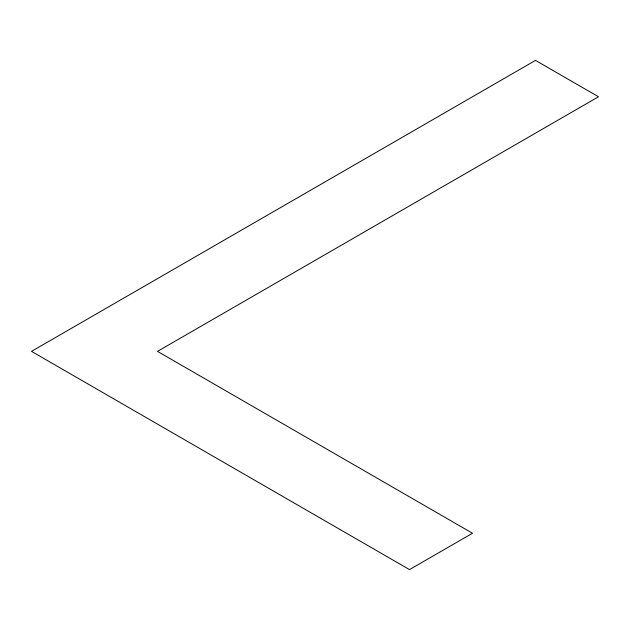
<?xml version="1.0" encoding="UTF-8"?>
<svg xmlns="http://www.w3.org/2000/svg" width="630" height="630" viewBox="0 0 630 630"><rect width="100%" height="100%" fill="white"/><g stroke="black" fill="none" stroke-linecap="round" stroke-linejoin="round"><path stroke-width="0.94" d="M535.5 60.393L31.5 351.375L409.5 569.607L472.5 533.24L157.5 351.375L598.5 96.76L535.5 60.393"/></g></svg>
